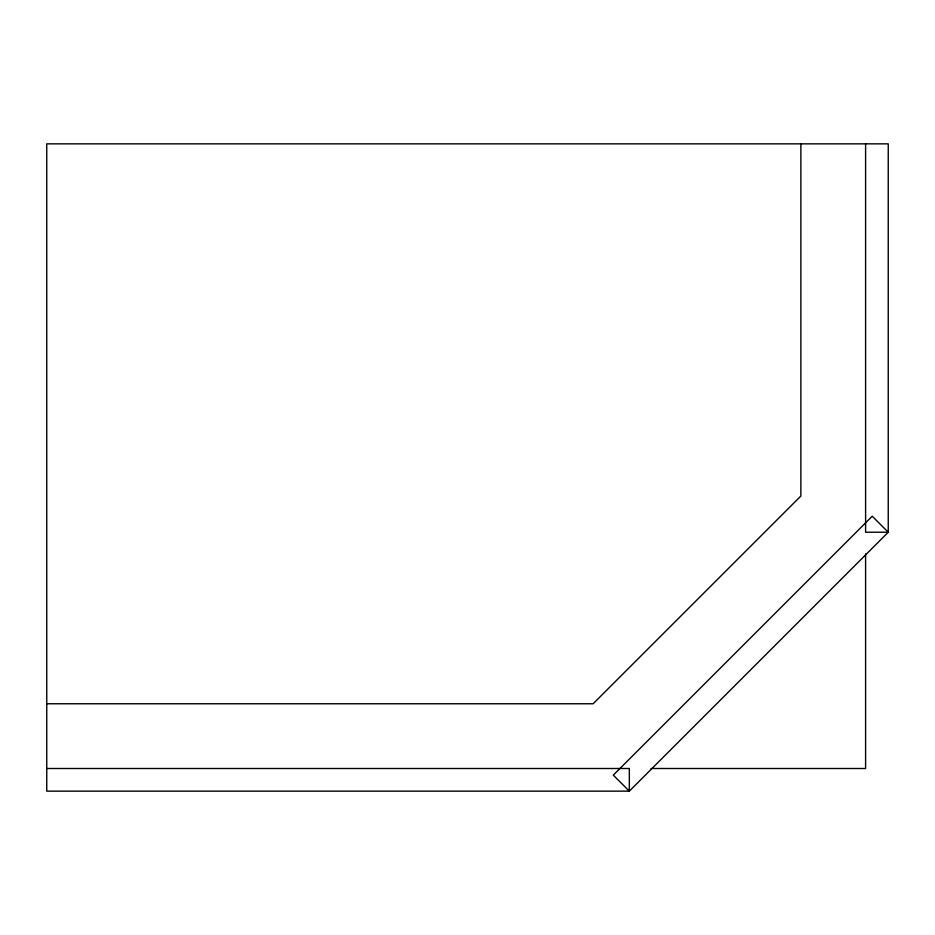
<?xml version="1.0" encoding="UTF-8"?>
<svg xmlns="http://www.w3.org/2000/svg" width="935" height="935" viewBox="0 0 935 935"><rect width="100%" height="100%" fill="white"/><g stroke="black" fill="none" stroke-linecap="round" stroke-linejoin="round"><path stroke-width="1.4" d="M46.75 703.763L593.129 703.763L800.863 496.029L800.863 143.85M46.75 768.5L629.325 768.5L629.325 791.15L46.75 791.15L46.75 143.85L888.25 143.85L888.25 532.225L629.325 791.15L613.302 775.138L872.226 516.213L888.25 532.225L865.6 532.225L865.6 143.85M651.029 768.5L865.6 768.5L865.6 553.952"/></g></svg>
